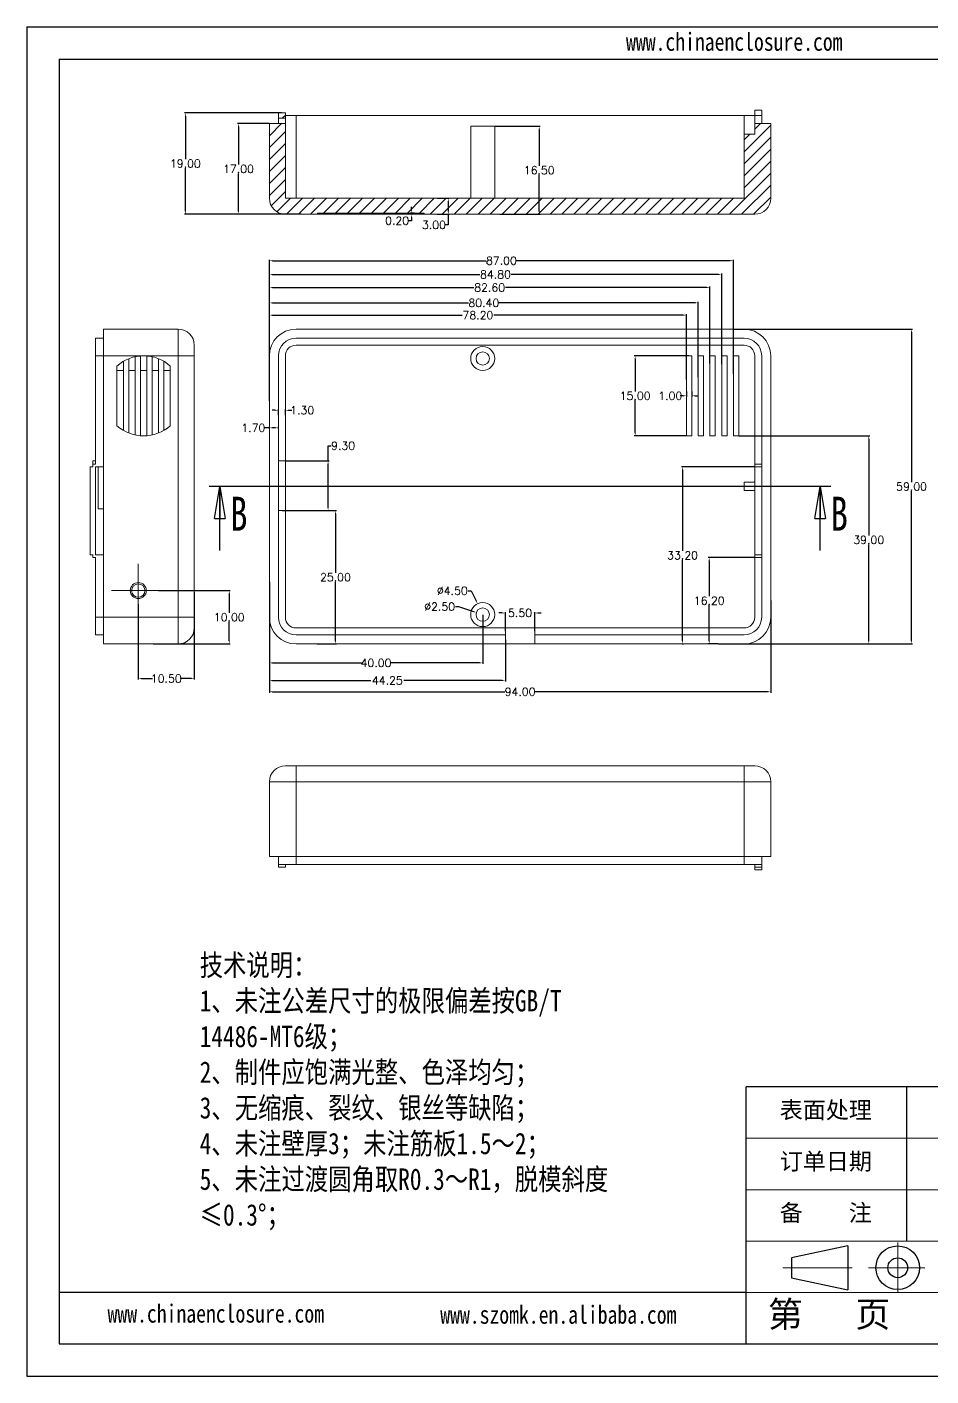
# Model space of a CAD drawing. Header units: inches. Extents: x 1582 to 2344, y 327 to 580.
# Drawn here: x 1986.7 to 2156.2, y 326.9 to 579.7 of the extents above; entities that cross this region are included whole.
import ezdxf

# ---------------------------------------------------------------- set-up
doc = ezdxf.new("R2010")
doc.units = ezdxf.units.IN
doc.header["$LTSCALE"] = 15
doc.linetypes.add('CENTER2', pattern=[28.575, 19.05, -3.175, 3.175, -3.175])
doc.linetypes.add('CENTERX2', pattern=[101.6, 63.5, -12.7, 12.7, -12.7])
doc.layers.add('文字', color=81, linetype='Continuous')
for name, color, linetype, lineweight in [('粗实线', 7, 'Continuous', 30), ('细实线', 3, 'Continuous', 9), ('细点划线', 2, 'CENTER2', 9)]:
    doc.layers.add(name, color=color, linetype=linetype, lineweight=lineweight)
doc.styles.add('SLDTEXTSTYLE0', font='TXT', dxfattribs={"width": 0.75})
doc.styles.get("Standard").update_dxf_attribs({"font": 'txt', "bigfont": 'gbcbig.shx'})
doc.styles.add('宋体', font='', dxfattribs={"width": 0.8, "height": 3.5})
doc.styles.get('宋体').set_extended_font_data('SimSun')
doc.dimstyles.new('2', dxfattribs={"dimtxt": 1.5, "dimasz": 0.6, "dimexe": 0.18, "dimexo": 0.0625, "dimgap": 0.09, "dimtad": 0, "dimtih": 1, "dimtoh": 1, "dimzin": 0, "dimdsep": 46, "dimtxsty": 'Standard', "dimcen": 0, "dimadec": 0, "dimazin": 2, "dimtfac": 1, "dimtofl": 0, "dimtmove": 0, "dimatfit": 3, "dimfxl": 1, "dimtolj": 1, "dimtzin": 0, "dimarcsym": 0})

# ---------------------------------------------------------------- blocks, each defined once
blk = doc.blocks.new('_CLOSED')
at = {"color": 0, "linetype": 'ByBlock', "lineweight": -2}
for p, q in [((-1, 0.166667), (0, 0)), ((-1, 0.166667), (-1, -0.166667)), ((0, 0), (-1, -0.166667)), ((0, 0), (-1, 0))]:
    blk.add_line(p, q, dxfattribs=at)
blk = doc.blocks.new('*D352')
at = {"color": 0, "lineweight": -2}
for p, q in [((2059.32, 544.83), (2058.59, 544.83)), ((2059.32, 544.63), (2058.59, 544.63)), ((2058.77, 545.43), (2058.77, 546.03)), ((2058.77, 544.03), (2058.77, 543.43)), ((2058.77, 543.43), (2058.17, 543.43))]:
    blk.add_line(p, q, dxfattribs=at)
at = {"color": 0}
for points in [[(2058.67, 545.43), (2058.87, 545.43), (2058.77, 544.83)], [(2058.67, 544.03), (2058.87, 544.03), (2058.77, 544.63)]]:
    blk.add_solid(points, dxfattribs=at)
at = {"layer": 'Defpoints', "color": 0}
for p in [(2058.77, 544.63), (2059.38, 544.83), (2059.38, 544.63)]:
    blk.add_point(p, dxfattribs=at)
at = {"color": 0, "insert": (2056.08, 543.43), "char_height": 1.5, "attachment_point": 5}
blk.add_mtext('\\A1;0.20', dxfattribs=at)
blk = doc.blocks.new('*D353')
at = {"color": 0, "lineweight": -2}
for p, q in [((2063.58, 547.63), (2065.85, 547.63)), ((2065.67, 547.03), (2065.67, 545.23)), ((2063.58, 544.63), (2065.85, 544.63)), ((2065.67, 544.63), (2065.67, 542.65)), ((2065.67, 542.65), (2065.07, 542.65))]:
    blk.add_line(p, q, dxfattribs=at)
at = {"color": 0}
for points in [[(2065.57, 547.03), (2065.77, 547.03), (2065.67, 547.63)], [(2065.57, 545.23), (2065.77, 545.23), (2065.67, 544.63)]]:
    blk.add_solid(points, dxfattribs=at)
at = {"layer": 'Defpoints', "color": 0}
for p in [(2063.52, 547.63), (2063.52, 544.63), (2065.67, 544.63)]:
    blk.add_point(p, dxfattribs=at)
at = {"color": 0, "insert": (2062.98, 542.65), "char_height": 1.5, "attachment_point": 5}
blk.add_mtext('\\A1;3.00', dxfattribs=at)
blk = doc.blocks.new('*D354')
at = {"color": 0, "lineweight": -2}
for p, q in [((2032.07, 561.63), (2026.16, 561.63)), ((2026.34, 561.03), (2026.34, 553.97)), ((2026.34, 545.23), (2026.34, 552.29)), ((2036.61, 544.63), (2026.16, 544.63))]:
    blk.add_line(p, q, dxfattribs=at)
at = {"color": 0}
for points in [[(2026.24, 561.03), (2026.44, 561.03), (2026.34, 561.63)], [(2026.24, 545.23), (2026.44, 545.23), (2026.34, 544.63)]]:
    blk.add_solid(points, dxfattribs=at)
at = {"layer": 'Defpoints', "color": 0}
for p in [(2026.34, 561.63), (2032.13, 561.63), (2036.67, 544.63)]:
    blk.add_point(p, dxfattribs=at)
at = {"color": 0, "insert": (2026.34, 553.13), "char_height": 1.5, "attachment_point": 5}
blk.add_mtext('\\A1;17.00', dxfattribs=at)
blk = doc.blocks.new('*D355')
at = {"color": 0, "lineweight": -2}
for p, q in [((2034.42, 563.63), (2016.2, 563.63)), ((2016.38, 563.03), (2016.38, 554.97)), ((2016.38, 545.23), (2016.38, 553.29)), ((2038.07, 544.63), (2016.2, 544.63))]:
    blk.add_line(p, q, dxfattribs=at)
at = {"color": 0}
for points in [[(2016.28, 563.03), (2016.48, 563.03), (2016.38, 563.63)], [(2016.28, 545.23), (2016.48, 545.23), (2016.38, 544.63)]]:
    blk.add_solid(points, dxfattribs=at)
at = {"layer": 'Defpoints', "color": 0}
for p in [(2016.38, 563.63), (2034.48, 563.63), (2038.13, 544.63)]:
    blk.add_point(p, dxfattribs=at)
at = {"color": 0, "insert": (2016.38, 554.13), "char_height": 1.5, "attachment_point": 5}
blk.add_mtext('\\A1;19.00', dxfattribs=at)
blk = doc.blocks.new('*D356')
at = {"color": 0, "lineweight": -2}
for p, q in [((2074.44, 561.13), (2082.9, 561.13)), ((2082.72, 560.53), (2082.72, 553.72)), ((2082.72, 545.23), (2082.72, 552.04)), ((2075.31, 544.63), (2082.9, 544.63))]:
    blk.add_line(p, q, dxfattribs=at)
at = {"color": 0}
for points in [[(2082.62, 560.53), (2082.82, 560.53), (2082.72, 561.13)], [(2082.62, 545.23), (2082.82, 545.23), (2082.72, 544.63)]]:
    blk.add_solid(points, dxfattribs=at)
at = {"layer": 'Defpoints', "color": 0}
for p in [(2074.38, 561.13), (2075.24, 544.63), (2082.72, 544.63)]:
    blk.add_point(p, dxfattribs=at)
at = {"color": 0, "insert": (2082.72, 552.88), "char_height": 1.5, "attachment_point": 5}
blk.add_mtext('\\A1;16.50', dxfattribs=at)
blk = doc.blocks.new('*D357')
at = {"color": 0, "lineweight": -2}
for p, q in [((2032.13, 472.22), (2032.13, 454.96)), ((2126.13, 472.22), (2126.13, 454.96)), ((2032.73, 455.14), (2076.29, 455.14)), ((2125.53, 455.14), (2081.97, 455.14))]:
    blk.add_line(p, q, dxfattribs=at)
at = {"color": 0}
for points in [[(2032.73, 455.24), (2032.73, 455.04), (2032.13, 455.14)], [(2125.53, 455.24), (2125.53, 455.04), (2126.13, 455.14)]]:
    blk.add_solid(points, dxfattribs=at)
at = {"layer": 'Defpoints', "color": 0}
for p in [(2032.13, 472.28), (2126.13, 472.28), (2126.13, 455.14)]:
    blk.add_point(p, dxfattribs=at)
at = {"color": 0, "insert": (2079.13, 455.14), "char_height": 1.5, "attachment_point": 5}
blk.add_mtext('\\A1;94.00', dxfattribs=at)
blk = doc.blocks.new('*D358')
at = {"color": 0, "lineweight": -2}
for p, q in [((2032.13, 475.69), (2032.13, 460.38)), ((2072.13, 469.54), (2072.13, 460.38)), ((2032.73, 460.56), (2049.41, 460.56)), ((2071.53, 460.56), (2054.84, 460.56))]:
    blk.add_line(p, q, dxfattribs=at)
at = {"color": 0}
for points in [[(2032.73, 460.66), (2032.73, 460.46), (2032.13, 460.56)], [(2071.53, 460.66), (2071.53, 460.46), (2072.13, 460.56)]]:
    blk.add_solid(points, dxfattribs=at)
at = {"layer": 'Defpoints', "color": 0}
for p in [(2032.13, 475.75), (2072.13, 469.61), (2072.13, 460.56)]:
    blk.add_point(p, dxfattribs=at)
at = {"color": 0, "insert": (2052.13, 460.56), "char_height": 1.5, "attachment_point": 5}
blk.add_mtext('\\A1;40.00', dxfattribs=at)
blk = doc.blocks.new('*D359')
at = {"color": 0, "lineweight": -2}
for p, q in [((2032.13, 469.97), (2032.13, 457.09)), ((2076.38, 464.89), (2076.38, 457.09)), ((2032.73, 457.27), (2051.16, 457.27)), ((2075.78, 457.27), (2057.34, 457.27))]:
    blk.add_line(p, q, dxfattribs=at)
at = {"color": 0}
for points in [[(2032.73, 457.37), (2032.73, 457.17), (2032.13, 457.27)], [(2075.78, 457.37), (2075.78, 457.17), (2076.38, 457.27)]]:
    blk.add_solid(points, dxfattribs=at)
at = {"layer": 'Defpoints', "color": 0}
for p in [(2032.13, 470.03), (2076.38, 464.96), (2032.13, 457.27)]:
    blk.add_point(p, dxfattribs=at)
at = {"color": 0, "insert": (2054.25, 457.27), "char_height": 1.5, "attachment_point": 5}
blk.add_mtext('\\A1;44.25', dxfattribs=at)
blk = doc.blocks.new('*D360')
at = {"color": 0, "lineweight": -2}
for p, q in [((2075.78, 469.91), (2075.18, 469.91)), ((2076.38, 466.52), (2076.38, 470.09)), ((2081.88, 466.52), (2081.88, 470.09)), ((2082.48, 469.91), (2083.08, 469.91))]:
    blk.add_line(p, q, dxfattribs=at)
at = {"color": 0}
for points in [[(2075.78, 470.01), (2075.78, 469.81), (2076.38, 469.91)], [(2082.48, 470.01), (2082.48, 469.81), (2081.88, 469.91)]]:
    blk.add_solid(points, dxfattribs=at)
at = {"layer": 'Defpoints', "color": 0}
for p in [(2081.88, 469.91), (2076.38, 466.46), (2081.88, 466.46)]:
    blk.add_point(p, dxfattribs=at)
at = {"color": 0, "insert": (2079.13, 469.91), "char_height": 1.5, "attachment_point": 5}
blk.add_mtext('\\A1;5.50', dxfattribs=at)
blk = doc.blocks.new('*D361')
at = {"color": 0, "lineweight": -2}
for p, q in [((2032.13, 512.21), (2032.13, 525.91)), ((2110.33, 513.66), (2110.33, 525.91)), ((2032.73, 525.73), (2068.26, 525.73)), ((2109.73, 525.73), (2074.19, 525.73))]:
    blk.add_line(p, q, dxfattribs=at)
at = {"color": 0}
for points in [[(2032.73, 525.83), (2032.73, 525.63), (2032.13, 525.73)], [(2109.73, 525.83), (2109.73, 525.63), (2110.33, 525.73)]]:
    blk.add_solid(points, dxfattribs=at)
at = {"layer": 'Defpoints', "color": 0}
for p in [(2110.33, 525.73), (2110.33, 513.6), (2032.13, 512.15)]:
    blk.add_point(p, dxfattribs=at)
at = {"color": 0, "insert": (2071.23, 525.73), "char_height": 1.5, "attachment_point": 5}
blk.add_mtext('\\A1;78.20', dxfattribs=at)
blk = doc.blocks.new('*D362')
at = {"color": 0, "lineweight": -2}
for p, q in [((2032.13, 511.88), (2032.13, 528.21)), ((2032.73, 528.03), (2069.49, 528.03)), ((2111.93, 528.03), (2075.17, 528.03)), ((2112.53, 514.11), (2112.53, 528.21))]:
    blk.add_line(p, q, dxfattribs=at)
at = {"color": 0}
for points in [[(2032.73, 528.13), (2032.73, 527.93), (2032.13, 528.03)], [(2111.93, 528.13), (2111.93, 527.93), (2112.53, 528.03)]]:
    blk.add_solid(points, dxfattribs=at)
at = {"layer": 'Defpoints', "color": 0}
for p in [(2112.53, 528.03), (2112.53, 514.04), (2032.13, 511.82)]:
    blk.add_point(p, dxfattribs=at)
at = {"color": 0, "insert": (2072.33, 528.03), "char_height": 1.5, "attachment_point": 5}
blk.add_mtext('\\A1;80.40', dxfattribs=at)
blk = doc.blocks.new('*D363')
at = {"color": 0, "lineweight": -2}
for p, q in [((2032.13, 514.02), (2032.13, 531.07)), ((2114.73, 516.68), (2114.73, 531.07)), ((2032.73, 530.89), (2070.46, 530.89)), ((2114.13, 530.89), (2076.39, 530.89))]:
    blk.add_line(p, q, dxfattribs=at)
at = {"color": 0}
for points in [[(2032.73, 530.99), (2032.73, 530.79), (2032.13, 530.89)], [(2114.13, 530.99), (2114.13, 530.79), (2114.73, 530.89)]]:
    blk.add_solid(points, dxfattribs=at)
at = {"layer": 'Defpoints', "color": 0}
for p in [(2032.13, 530.89), (2114.73, 516.62), (2032.13, 513.96)]:
    blk.add_point(p, dxfattribs=at)
at = {"color": 0, "insert": (2073.43, 530.89), "char_height": 1.5, "attachment_point": 5}
blk.add_mtext('\\A1;82.60', dxfattribs=at)
blk = doc.blocks.new('*D364')
at = {"color": 0, "lineweight": -2}
for p, q in [((2032.13, 509.69), (2032.13, 533.54)), ((2116.93, 516.52), (2116.93, 533.54)), ((2032.73, 533.36), (2071.56, 533.36)), ((2116.33, 533.36), (2077.49, 533.36))]:
    blk.add_line(p, q, dxfattribs=at)
at = {"color": 0}
for points in [[(2032.73, 533.46), (2032.73, 533.26), (2032.13, 533.36)], [(2116.33, 533.46), (2116.33, 533.26), (2116.93, 533.36)]]:
    blk.add_solid(points, dxfattribs=at)
at = {"layer": 'Defpoints', "color": 0}
for p in [(2032.13, 533.36), (2116.93, 516.46), (2032.13, 509.63)]:
    blk.add_point(p, dxfattribs=at)
at = {"color": 0, "insert": (2074.53, 533.36), "char_height": 1.5, "attachment_point": 5}
blk.add_mtext('\\A1;84.80', dxfattribs=at)
blk = doc.blocks.new('*D365')
at = {"color": 0, "lineweight": -2}
for p, q in [((2032.13, 509.75), (2032.13, 536.12)), ((2119.13, 514.75), (2119.13, 536.12)), ((2032.73, 535.94), (2072.79, 535.94)), ((2118.53, 535.94), (2078.47, 535.94))]:
    blk.add_line(p, q, dxfattribs=at)
at = {"color": 0}
for points in [[(2032.73, 536.04), (2032.73, 535.84), (2032.13, 535.94)], [(2118.53, 536.04), (2118.53, 535.84), (2119.13, 535.94)]]:
    blk.add_solid(points, dxfattribs=at)
at = {"layer": 'Defpoints', "color": 0}
for p in [(2032.13, 535.94), (2119.13, 514.69), (2032.13, 509.69)]:
    blk.add_point(p, dxfattribs=at)
at = {"color": 0, "insert": (2075.63, 535.94), "char_height": 1.5, "attachment_point": 5}
blk.add_mtext('\\A1;87.00', dxfattribs=at)
blk = doc.blocks.new('*D366')
at = {"color": 0, "lineweight": -2}
for p, q in [((2120.19, 503.11), (2144.68, 503.11)), ((2144.5, 502.51), (2144.5, 484.45)), ((2144.5, 464.71), (2144.5, 482.77)), ((2116.33, 464.11), (2144.68, 464.11))]:
    blk.add_line(p, q, dxfattribs=at)
at = {"color": 0}
for points in [[(2144.4, 502.51), (2144.6, 502.51), (2144.5, 503.11)], [(2144.4, 464.71), (2144.6, 464.71), (2144.5, 464.11)]]:
    blk.add_solid(points, dxfattribs=at)
at = {"layer": 'Defpoints', "color": 0}
for p in [(2120.13, 503.11), (2144.5, 503.11), (2116.26, 464.11)]:
    blk.add_point(p, dxfattribs=at)
at = {"color": 0, "insert": (2144.5, 483.61), "char_height": 1.5, "attachment_point": 5}
blk.add_mtext('\\A1;39.00', dxfattribs=at)
blk = doc.blocks.new('*D367')
at = {"color": 0, "lineweight": -2}
for p, q in [((2119.19, 523.11), (2152.71, 523.11)), ((2152.53, 522.51), (2152.53, 494.45)), ((2152.53, 464.71), (2152.53, 492.77)), ((2116.33, 464.11), (2152.71, 464.11))]:
    blk.add_line(p, q, dxfattribs=at)
at = {"color": 0}
for points in [[(2152.43, 522.51), (2152.63, 522.51), (2152.53, 523.11)], [(2152.43, 464.71), (2152.63, 464.71), (2152.53, 464.11)]]:
    blk.add_solid(points, dxfattribs=at)
at = {"layer": 'Defpoints', "color": 0}
for p in [(2119.13, 523.11), (2152.53, 523.11), (2116.26, 464.11)]:
    blk.add_point(p, dxfattribs=at)
at = {"color": 0, "insert": (2152.53, 493.61), "char_height": 1.5, "attachment_point": 5}
blk.add_mtext('\\A1;59.00', dxfattribs=at)
blk = doc.blocks.new('*D368')
at = {"color": 0, "lineweight": -2}
for p, q in [((2123.07, 480.31), (2114.41, 480.31)), ((2114.59, 479.71), (2114.59, 473.05)), ((2114.59, 464.71), (2114.59, 471.37)), ((2116.26, 464.11), (2114.41, 464.11))]:
    blk.add_line(p, q, dxfattribs=at)
at = {"color": 0}
for points in [[(2114.49, 479.71), (2114.69, 479.71), (2114.59, 480.31)], [(2114.49, 464.71), (2114.69, 464.71), (2114.59, 464.11)]]:
    blk.add_solid(points, dxfattribs=at)
at = {"layer": 'Defpoints', "color": 0}
for p in [(2123.13, 480.31), (2114.59, 464.11), (2116.33, 464.11)]:
    blk.add_point(p, dxfattribs=at)
at = {"color": 0, "insert": (2114.59, 472.21), "char_height": 1.5, "attachment_point": 5}
blk.add_mtext('\\A1;16.20', dxfattribs=at)
blk = doc.blocks.new('*D369')
at = {"color": 0, "lineweight": -2}
for p, q in [((2123.07, 497.31), (2109.42, 497.31)), ((2109.6, 496.71), (2109.6, 481.55)), ((2109.6, 464.71), (2109.6, 479.87)), ((2109.49, 464.11), (2109.78, 464.11))]:
    blk.add_line(p, q, dxfattribs=at)
at = {"color": 0}
for points in [[(2109.5, 496.71), (2109.7, 496.71), (2109.6, 497.31)], [(2109.5, 464.71), (2109.7, 464.71), (2109.6, 464.11)]]:
    blk.add_solid(points, dxfattribs=at)
at = {"layer": 'Defpoints', "color": 0}
for p in [(2109.6, 497.31), (2123.13, 497.31), (2109.43, 464.11)]:
    blk.add_point(p, dxfattribs=at)
at = {"color": 0, "insert": (2109.6, 480.71), "char_height": 1.5, "attachment_point": 5}
blk.add_mtext('\\A1;33.20', dxfattribs=at)
blk = doc.blocks.new('*D370')
at = {"color": 0, "lineweight": -2}
for p, q in [((2035.19, 489.11), (2044.7, 489.11)), ((2044.52, 488.51), (2044.52, 477.45)), ((2044.52, 464.71), (2044.52, 475.77)), ((2041, 464.11), (2044.7, 464.11))]:
    blk.add_line(p, q, dxfattribs=at)
at = {"color": 0}
for points in [[(2044.42, 488.51), (2044.62, 488.51), (2044.52, 489.11)], [(2044.42, 464.71), (2044.62, 464.71), (2044.52, 464.11)]]:
    blk.add_solid(points, dxfattribs=at)
at = {"layer": 'Defpoints', "color": 0}
for p in [(2035.13, 489.11), (2044.52, 489.11), (2040.94, 464.11)]:
    blk.add_point(p, dxfattribs=at)
at = {"color": 0, "insert": (2044.52, 476.61), "char_height": 1.5, "attachment_point": 5}
blk.add_mtext('\\A1;25.00', dxfattribs=at)
blk = doc.blocks.new('*D371')
at = {"color": 0, "lineweight": -2}
for p, q in [((2043.14, 498.41), (2043.14, 501.26)), ((2043.14, 501.26), (2043.74, 501.26)), ((2035.19, 498.41), (2043.32, 498.41)), ((2043.14, 489.71), (2043.14, 497.81)), ((2034.54, 489.11), (2043.32, 489.11))]:
    blk.add_line(p, q, dxfattribs=at)
at = {"color": 0}
for points in [[(2043.04, 497.81), (2043.24, 497.81), (2043.14, 498.41)], [(2043.04, 489.71), (2043.24, 489.71), (2043.14, 489.11)]]:
    blk.add_solid(points, dxfattribs=at)
at = {"layer": 'Defpoints', "color": 0}
for p in [(2035.13, 498.41), (2043.14, 498.41), (2034.48, 489.11)]:
    blk.add_point(p, dxfattribs=at)
at = {"color": 0, "insert": (2045.96, 501.26), "char_height": 1.5, "attachment_point": 5}
blk.add_mtext('\\A1;9.30', dxfattribs=at)
blk = doc.blocks.new('*D372')
at = {"color": 0, "lineweight": -2}
for p, q in [((2069.39, 474.08), (2069.99, 474.08)), ((2069.99, 474.08), (2070.9, 472.18))]:
    blk.add_line(p, q, dxfattribs=at)
at = {"color": 0}
blk.add_solid([(2070.99, 472.22), (2070.81, 472.14), (2071.16, 471.64)], dxfattribs=at)
at = {"layer": 'Defpoints', "color": 0}
for p in [(2071.16, 471.64), (2073.1, 467.57)]:
    blk.add_point(p, dxfattribs=at)
at = {"color": 0, "insert": (2066.43, 474.08), "char_height": 1.5, "attachment_point": 5}
blk.add_mtext('\\A1;∅4.50', dxfattribs=at)
blk = doc.blocks.new('*D373')
at = {"color": 0, "lineweight": -2}
for p, q in [((2067.01, 471.1), (2067.61, 471.1)), ((2067.61, 471.1), (2070.37, 470.19))]:
    blk.add_line(p, q, dxfattribs=at)
at = {"color": 0}
blk.add_solid([(2070.4, 470.28), (2070.34, 470.09), (2070.94, 470)], dxfattribs=at)
at = {"layer": 'Defpoints', "color": 0}
for p in [(2070.94, 470), (2073.31, 469.21)]:
    blk.add_point(p, dxfattribs=at)
at = {"color": 0, "insert": (2064.05, 471.1), "char_height": 1.5, "attachment_point": 5}
blk.add_mtext('\\A1;∅2.50', dxfattribs=at)
blk = doc.blocks.new('*D374')
at = {"color": 0, "lineweight": -2}
for p, q in [((2033.23, 507.9), (2032.63, 507.9)), ((2033.83, 506.96), (2033.83, 508.08)), ((2035.13, 506.96), (2035.13, 508.08)), ((2035.73, 507.9), (2036.33, 507.9))]:
    blk.add_line(p, q, dxfattribs=at)
at = {"color": 0}
for points in [[(2033.23, 508), (2033.23, 507.8), (2033.83, 507.9)], [(2035.73, 508), (2035.73, 507.8), (2035.13, 507.9)]]:
    blk.add_solid(points, dxfattribs=at)
at = {"layer": 'Defpoints', "color": 0}
for p in [(2033.83, 506.9), (2035.13, 507.9), (2035.13, 506.9)]:
    blk.add_point(p, dxfattribs=at)
at = {"color": 0, "insert": (2038.29, 507.9), "char_height": 1.5, "attachment_point": 5}
blk.add_mtext('\\A1;1.30', dxfattribs=at)
blk = doc.blocks.new('*D375')
at = {"color": 0, "lineweight": -2}
for p, q in [((2032.13, 504.61), (2031.1, 504.61)), ((2032.13, 504.47), (2032.13, 504.79)), ((2033.23, 504.61), (2032.73, 504.61)), ((2033.83, 504.47), (2033.83, 504.79))]:
    blk.add_line(p, q, dxfattribs=at)
at = {"color": 0}
for points in [[(2032.73, 504.71), (2032.73, 504.51), (2032.13, 504.61)], [(2033.23, 504.71), (2033.23, 504.51), (2033.83, 504.61)]]:
    blk.add_solid(points, dxfattribs=at)
at = {"layer": 'Defpoints', "color": 0}
for p in [(2032.13, 504.41), (2033.83, 504.61), (2033.83, 504.41)]:
    blk.add_point(p, dxfattribs=at)
at = {"color": 0, "insert": (2029.13, 504.61), "char_height": 1.5, "attachment_point": 5}
blk.add_mtext('\\A1;1.70', dxfattribs=at)
blk = doc.blocks.new('*D376')
at = {"color": 0, "lineweight": -2}
for p, q in [((2110.33, 511.45), (2110.33, 510.43)), ((2111.33, 511.45), (2111.33, 510.43)), ((2109.73, 510.61), (2109.13, 510.61)), ((2111.93, 510.61), (2112.53, 510.61))]:
    blk.add_line(p, q, dxfattribs=at)
at = {"color": 0}
for points in [[(2109.73, 510.71), (2109.73, 510.51), (2110.33, 510.61)], [(2111.93, 510.71), (2111.93, 510.51), (2111.33, 510.61)]]:
    blk.add_solid(points, dxfattribs=at)
at = {"layer": 'Defpoints', "color": 0}
for p in [(2110.33, 511.51), (2111.33, 511.51), (2110.33, 510.61)]:
    blk.add_point(p, dxfattribs=at)
at = {"color": 0, "insert": (2107.29, 510.61), "char_height": 1.5, "attachment_point": 5}
blk.add_mtext('\\A1;1.00', dxfattribs=at)
blk = doc.blocks.new('*D377')
at = {"color": 0, "lineweight": -2}
for p, q in [((2110.77, 518.11), (2100.53, 518.11)), ((2100.71, 517.51), (2100.71, 511.45)), ((2100.71, 503.71), (2100.71, 509.77)), ((2110.27, 503.11), (2100.53, 503.11))]:
    blk.add_line(p, q, dxfattribs=at)
at = {"color": 0}
for points in [[(2100.61, 517.51), (2100.81, 517.51), (2100.71, 518.11)], [(2100.61, 503.71), (2100.81, 503.71), (2100.71, 503.11)]]:
    blk.add_solid(points, dxfattribs=at)
at = {"layer": 'Defpoints', "color": 0}
for p in [(2100.71, 518.11), (2110.83, 518.11), (2110.33, 503.11)]:
    blk.add_point(p, dxfattribs=at)
at = {"color": 0, "insert": (2100.71, 510.61), "char_height": 1.5, "attachment_point": 5}
blk.add_mtext('\\A1;15.00', dxfattribs=at)
blk = doc.blocks.new('SW_CENTERMARKSYMBOL_2')
at = {"color": 0, "linetype": 'Continuous', "lineweight": 0}
for p, q in [((0, 2.5), (0, 5)), ((-2.5, 0), (-5, 0)), ((0, 0), (-2.5, 0)), ((0, 0), (0, 2.5)), ((0, 0), (0, -2.5)), ((0, 0), (2.5, 0)), ((2.5, 0), (5, 0)), ((0, -2.5), (0, -5))]:
    blk.add_line(p, q, dxfattribs=at)
blk = doc.blocks.new('*D395')
at = {"color": 0, "lineweight": -2}
for p, q in [((2018.06, 473.8), (2018.06, 457.44)), ((2007.56, 471.54), (2007.56, 457.44)), ((2008.16, 457.62), (2010.22, 457.62)), ((2017.46, 457.62), (2015.4, 457.62))]:
    blk.add_line(p, q, dxfattribs=at)
at = {"color": 0}
for points in [[(2008.16, 457.72), (2008.16, 457.52), (2007.56, 457.62)], [(2017.46, 457.72), (2017.46, 457.52), (2018.06, 457.62)]]:
    blk.add_solid(points, dxfattribs=at)
at = {"layer": 'Defpoints', "color": 0}
for p in [(2018.06, 473.86), (2007.56, 471.61), (2007.56, 457.62)]:
    blk.add_point(p, dxfattribs=at)
at = {"color": 0, "insert": (2012.81, 457.62), "char_height": 1.5, "attachment_point": 5}
blk.add_mtext('\\A1;10.50', dxfattribs=at)
blk = doc.blocks.new('*D396')
at = {"color": 0, "lineweight": -2}
for p, q in [((2011.37, 474.11), (2024.79, 474.11)), ((2024.61, 473.51), (2024.61, 469.95)), ((2024.61, 464.71), (2024.61, 468.27)), ((2010.33, 464.11), (2024.79, 464.11))]:
    blk.add_line(p, q, dxfattribs=at)
at = {"color": 0}
for points in [[(2024.51, 473.51), (2024.71, 473.51), (2024.61, 474.11)], [(2024.51, 464.71), (2024.71, 464.71), (2024.61, 464.11)]]:
    blk.add_solid(points, dxfattribs=at)
at = {"layer": 'Defpoints', "color": 0}
for p in [(2011.31, 474.11), (2024.61, 474.11), (2010.26, 464.11)]:
    blk.add_point(p, dxfattribs=at)
at = {"color": 0, "insert": (2024.61, 469.11), "char_height": 1.5, "attachment_point": 5}
blk.add_mtext('\\A1;10.00', dxfattribs=at)

msp = doc.modelspace()

# ---------------------------------------------------------------- hatches: boundary and pattern name
at = {"linetype": 'Continuous', "lineweight": 0}
h = msp.add_hatch(dxfattribs=at)
h.set_pattern_fill('ANSI31', color=4, scale=0.5, style=0)
edge = h.paths.add_edge_path(flags=0)
edge.add_line((2123.128, 559.629), (2121.128, 559.629))
edge.add_line((2121.128, 559.629), (2121.128, 547.629))
edge.add_line((2121.128, 547.629), (2035.128, 547.629))
edge.add_line((2035.128, 547.629), (2035.128, 561.629))
edge.add_line((2035.128, 561.629), (2032.128, 561.629))
edge.add_line((2032.128, 561.629), (2032.128, 547.629))
edge.add_arc((2035.128, 547.629), 3, 180, 270)
edge.add_line((2035.128, 544.629), (2041.128, 544.629))
edge.add_line((2041.128, 544.629), (2041.128, 544.829))
edge.add_line((2041.128, 544.829), (2061.128, 544.829))
edge.add_line((2061.128, 544.829), (2061.128, 544.629))
edge.add_line((2061.128, 544.629), (2123.128, 544.629))
edge.add_arc((2123.128, 547.629), 3, 270, 360)
edge.add_line((2126.128, 547.629), (2126.128, 561.629))
edge.add_line((2126.128, 561.629), (2123.128, 561.629))
edge.add_line((2123.128, 561.629), (2123.128, 559.629))
h = msp.add_hatch(dxfattribs=at)
h.set_pattern_fill('ANSI31', style=0)
h.set_pattern_definition([(45, (2603.6766, 395.3747), (-2.245064, 2.245064), [])])
h.paths.add_polyline_path([(2033.828, 563.629), (2033.828, 562.629), (2035.128, 562.629), (2035.128, 563.629)], flags=0)

# ---------------------------------------------------------------- linework, layer by layer
for p, q in [((1986.688, 579.737), (2344.261, 579.737)), ((1986.688, 579.737), (1986.688, 326.907)), ((1992.708, 573.717), (2338.241, 573.717)), ((1992.708, 573.717), (1992.708, 332.927)), ((2193.768, 381.085), (2121.531, 381.085)), ((2121.531, 332.927), (2121.531, 381.085)), ((2151.629, 352.19), (2151.629, 381.085)), ((2121.531, 342.559), (1992.708, 342.559)), ((1992.708, 332.927), (2338.241, 332.927)), ((1986.688, 326.907), (2344.261, 326.907))]:
    msp.add_line(p, q)
at = {"color": 7, "linetype": 'Continuous', "lineweight": 15}
for p, q in [((2123.128, 564.129), (2124.428, 564.129)), ((2123.128, 563.129), (2123.128, 564.129)), ((2124.428, 564.129), (2124.428, 563.129)), ((2032.128, 561.629), (2032.128, 547.629)), ((2032.128, 561.629), (2035.128, 561.629)), ((2033.828, 563.629), (2035.128, 563.629)), ((2033.828, 562.629), (2033.828, 563.629)), ((2033.828, 562.629), (2035.128, 562.629)), ((2033.828, 562.629), (2033.828, 561.629)), ((2035.128, 563.629), (2035.128, 562.629)), ((2037.128, 563.129), (2035.128, 563.129)), ((2035.128, 561.629), (2035.128, 562.629)), ((2035.128, 561.629), (2035.128, 547.629)), ((2037.128, 547.629), (2037.128, 563.129)), ((2121.128, 563.129), (2037.128, 563.129)), ((2123.128, 563.129), (2121.128, 563.129)), ((2123.128, 563.129), (2124.428, 563.129)), ((2123.128, 563.129), (2123.128, 561.629)), ((2123.128, 559.629), (2123.128, 561.629)), ((2123.128, 561.629), (2126.128, 561.629)), ((2124.428, 561.629), (2124.428, 563.129)), ((2126.128, 547.629), (2126.128, 561.629)), ((2069.878, 561.129), (2069.878, 547.629)), ((2069.878, 561.129), (2074.378, 561.129)), ((2074.378, 547.629), (2074.378, 561.129)), ((2121.128, 559.629), (2121.128, 547.629)), ((2123.128, 559.629), (2121.128, 559.629)), ((2121.128, 547.629), (2035.128, 547.629)), ((2041.128, 544.629), (2035.128, 544.629)), ((2041.128, 544.829), (2061.128, 544.829)), ((2041.128, 544.629), (2041.128, 544.829)), ((2042.128, 544.629), (2041.128, 544.629)), ((2042.128, 544.829), (2042.128, 544.629)), ((2042.128, 544.629), (2060.128, 544.629)), ((2060.128, 544.629), (2060.128, 544.829)), ((2061.128, 544.629), (2060.128, 544.629)), ((2061.128, 544.829), (2061.128, 544.629)), ((2123.128, 544.629), (2061.128, 544.629)), ((2001.062, 521.405), (1999.562, 521.405)), ((1999.562, 518.105), (1999.562, 521.405)), ((2001.062, 518.105), (2001.062, 523.105)), ((2001.062, 523.105), (2015.062, 523.105)), ((2015.062, 518.105), (2015.062, 523.105)), ((2121.128, 523.105), (2037.128, 523.105)), ((2121.128, 521.405), (2037.128, 521.405)), ((2018.062, 520.105), (2018.062, 518.105)), ((2121.128, 520.105), (2037.128, 520.105)), ((1999.562, 497.805), (1999.562, 518.105)), ((2001.062, 518.105), (1999.562, 518.105)), ((2001.062, 469.105), (2001.062, 518.105)), ((2008.562, 518.105), (2001.062, 518.105)), ((2003.562, 516.196), (2003.562, 505.015)), ((2004.762, 517.071), (2004.762, 504.139)), ((2005.762, 517.563), (2005.762, 503.648)), ((2006.962, 517.933), (2006.962, 503.278)), ((2007.962, 518.081), (2007.962, 503.129)), ((2015.062, 518.105), (2008.562, 518.105)), ((2009.162, 518.081), (2009.162, 503.129)), ((2010.162, 517.933), (2010.162, 503.278)), ((2011.362, 517.563), (2011.362, 503.648)), ((2012.362, 517.071), (2012.362, 504.139)), ((2013.562, 505.015), (2013.562, 516.196)), ((2015.062, 469.105), (2015.062, 518.105)), ((2015.062, 518.105), (2018.062, 518.105)), ((2018.062, 518.105), (2018.062, 469.105)), ((2032.128, 518.105), (2032.128, 469.105)), ((2033.828, 518.105), (2033.828, 498.405)), ((2035.128, 518.105), (2035.128, 498.405)), ((2111.328, 518.105), (2110.328, 518.105)), ((2110.328, 518.105), (2110.328, 503.105)), ((2111.328, 503.105), (2111.328, 518.105)), ((2112.528, 518.105), (2112.528, 503.105)), ((2113.528, 518.105), (2112.528, 518.105)), ((2113.528, 503.105), (2113.528, 518.105)), ((2115.728, 518.105), (2114.728, 518.105)), ((2114.728, 518.105), (2114.728, 503.105)), ((2115.728, 503.105), (2115.728, 518.105)), ((2117.928, 518.105), (2116.928, 518.105)), ((2116.928, 518.105), (2116.928, 503.105)), ((2117.928, 503.105), (2117.928, 518.105)), ((2120.128, 518.105), (2119.128, 518.105)), ((2119.128, 518.105), (2119.128, 503.105)), ((2120.128, 503.105), (2120.128, 518.105)), ((2123.128, 497.805), (2123.128, 518.105)), ((2124.428, 497.805), (2124.428, 518.105)), ((2126.128, 469.105), (2126.128, 518.105)), ((2003.562, 515.355), (2004.762, 515.355)), ((2005.762, 515.355), (2006.962, 515.355)), ((2007.962, 515.355), (2009.162, 515.355)), ((2010.162, 515.355), (2011.362, 515.355)), ((2012.362, 515.355), (2013.562, 515.355)), ((2110.328, 503.105), (2111.328, 503.105)), ((2112.528, 503.105), (2113.528, 503.105)), ((2114.728, 503.105), (2115.728, 503.105)), ((2116.928, 503.105), (2117.928, 503.105)), ((2119.128, 503.105), (2120.128, 503.105)), ((1999.062, 497.805), (1999.062, 498.405)), ((1999.062, 498.405), (1999.562, 498.405)), ((2033.828, 498.405), (2033.828, 489.105)), ((2035.128, 498.405), (2033.828, 498.405)), ((2035.128, 489.105), (2035.128, 498.405)), ((1998.562, 480.805), (1998.562, 497.305)), ((1998.562, 497.305), (1999.062, 497.305)), ((1999.062, 497.305), (1999.062, 497.805)), ((1999.062, 497.805), (1999.562, 497.805)), ((1999.562, 480.805), (1999.562, 497.305)), ((2001.062, 497.305), (1999.562, 497.305)), ((2000.062, 489.405), (2000.062, 497.305)), ((2124.428, 497.805), (2123.128, 497.805)), ((2123.128, 497.805), (2123.128, 497.305)), ((2124.428, 497.305), (2123.128, 497.305)), ((2123.128, 497.305), (2123.128, 480.805)), ((2124.428, 497.305), (2124.428, 497.805)), ((2124.428, 480.805), (2124.428, 497.305)), ((2121.128, 494.435), (2121.128, 492.855)), ((2123.128, 494.435), (2121.128, 494.435)), ((2121.128, 492.855), (2123.128, 492.855)), ((2000.062, 489.405), (2001.062, 489.405)), ((2033.828, 489.105), (2035.128, 489.105)), ((2033.828, 489.105), (2033.828, 469.105)), ((2035.128, 489.105), (2035.128, 469.105)), ((1998.562, 480.805), (1999.062, 480.805)), ((1999.062, 480.305), (1999.062, 480.805)), ((1999.562, 480.805), (2001.062, 480.805)), ((2123.128, 480.805), (2124.428, 480.805)), ((2123.128, 480.805), (2123.128, 480.305)), ((2124.428, 480.305), (2124.428, 480.805)), ((1999.062, 480.305), (1999.562, 480.305)), ((1999.562, 469.105), (1999.562, 480.305)), ((2123.128, 480.305), (2124.428, 480.305)), ((2123.128, 469.105), (2123.128, 480.305)), ((2124.428, 469.105), (2124.428, 480.305)), ((2001.062, 469.105), (1999.562, 469.105)), ((1999.562, 465.805), (1999.562, 469.105)), ((2001.062, 464.105), (2001.062, 469.105)), ((2001.062, 469.105), (2015.062, 469.105)), ((2015.062, 464.105), (2015.062, 469.105)), ((2015.062, 469.105), (2018.062, 469.105)), ((2018.062, 469.105), (2018.062, 467.105)), ((2001.062, 465.805), (1999.562, 465.805)), ((2037.128, 467.105), (2076.378, 467.105)), ((2037.128, 465.805), (2076.378, 465.805)), ((2076.378, 465.805), (2076.378, 467.105)), ((2081.878, 467.105), (2076.378, 467.105)), ((2076.378, 465.805), (2076.378, 464.105)), ((2081.878, 465.805), (2081.878, 467.105)), ((2081.878, 467.105), (2121.128, 467.105)), ((2081.878, 465.805), (2121.128, 465.805)), ((2081.878, 464.105), (2081.878, 465.805)), ((2015.062, 464.105), (2001.062, 464.105)), ((2037.128, 464.105), (2076.378, 464.105)), ((2081.878, 464.105), (2076.378, 464.105)), ((2081.878, 464.105), (2121.128, 464.105)), ((2035.128, 441.256), (2037.128, 441.256)), ((2037.128, 438.256), (2037.128, 441.256)), ((2037.128, 441.256), (2121.128, 441.256)), ((2121.128, 438.256), (2121.128, 441.256)), ((2121.128, 441.256), (2123.128, 441.256)), ((2037.128, 438.256), (2032.128, 438.256)), ((2032.128, 424.256), (2032.128, 438.256)), ((2121.128, 438.256), (2037.128, 438.256)), ((2037.128, 438.256), (2037.128, 424.256)), ((2126.128, 438.256), (2121.128, 438.256)), ((2121.128, 424.256), (2121.128, 438.256)), ((2126.128, 438.256), (2126.128, 431.756)), ((2126.128, 431.756), (2126.128, 424.256)), ((2037.128, 424.256), (2032.128, 424.256)), ((2033.828, 424.256), (2033.828, 422.756)), ((2037.128, 422.756), (2033.828, 422.756)), ((2033.828, 422.256), (2033.828, 422.756)), ((2035.128, 422.256), (2033.828, 422.256)), ((2035.128, 422.256), (2035.128, 422.756)), ((2121.128, 424.256), (2037.128, 424.256)), ((2037.128, 424.256), (2037.128, 422.756)), ((2121.128, 422.756), (2037.128, 422.756)), ((2126.128, 424.256), (2121.128, 424.256)), ((2121.128, 424.256), (2121.128, 422.756)), ((2124.428, 422.756), (2121.128, 422.756)), ((2123.128, 422.256), (2123.128, 422.756)), ((2124.428, 422.256), (2123.128, 422.256)), ((2123.128, 421.756), (2123.128, 422.256)), ((2124.428, 424.256), (2124.428, 422.756)), ((2124.428, 422.256), (2124.428, 422.756)), ((2124.428, 421.756), (2124.428, 422.256)), ((2124.428, 421.756), (2123.128, 421.756))]:
    msp.add_line(p, q, dxfattribs=at)
at = {"color": 8, "linetype": 'Continuous', "lineweight": 15}
msp.add_line((2121.128, 563.129), (2121.128, 559.629), dxfattribs=at)
at = {"color": 1, "linetype": 'CENTERX2', "lineweight": 30}
msp.add_line((2137.408, 493.605), (2020.848, 493.605), dxfattribs=at)
at = {"color": 7, "linetype": 'Continuous', "lineweight": 30}
for p, q in [((2022.848, 481.605), (2022.848, 493.605)), ((2135.408, 481.605), (2135.408, 493.605))]:
    msp.add_line(p, q, dxfattribs=at)
at = {"color": 7, "linetype": 'Continuous', "lineweight": 15}
for centre, radius in [((2072.128, 517.605), 2.25), ((2072.128, 517.605), 1.25), ((2007.562, 474.105), 1.5), ((2007.562, 474.105), 1.25), ((2072.128, 469.605), 2.25), ((2072.128, 469.605), 1.25)]:
    msp.add_circle(centre, radius, dxfattribs=at)
for centre, radius, start, end in [((2035.128, 547.629), 3, 180, 270), ((2123.128, 547.629), 3, 270, 0), ((2015.062, 520.105), 3, 0, 90), ((2037.128, 518.105), 5, 90, 180), ((2037.128, 518.105), 3.3, 90, 180), ((2121.128, 518.105), 5, 0, 90), ((2121.128, 518.105), 3.3, 0, 90), ((2037.128, 518.105), 2, 90, 180), ((2121.128, 518.105), 2, 0, 90), ((2008.562, 510.605), 7.5, 90, 131.81031), ((2008.562, 510.605), 7.5, 48.18969, 90), ((2008.562, 510.605), 7.5, 228.18969, 311.81031), ((2037.128, 469.105), 5, 180, 270), ((2037.128, 469.105), 3.3, 180, 270), ((2037.128, 469.105), 2, 180, 270), ((2121.128, 469.105), 3.3, 270, 0), ((2121.128, 469.105), 2, 270, 0), ((2121.128, 469.105), 5, 270, 0), ((2015.062, 467.105), 3, 270, 0), ((2035.128, 438.256), 3, 90, 180), ((2123.128, 438.256), 3, 0, 90)]:
    msp.add_arc(centre, radius, start, end, dxfattribs=at)
at = {"layer": '粗实线', "color": 7}
for p, q in [((2140.566, 351.289), (2130.042, 349.059)), ((2130.042, 349.059), (2130.042, 345.337)), ((2140.566, 351.289), (2140.566, 343.041)), ((2130.042, 345.337), (2140.566, 343.041))]:
    msp.add_line(p, q, dxfattribs=at)
for radius in [4.092, 1.861]:
    msp.add_circle((2149.933, 347.198), radius, dxfattribs=at)
at = {"layer": '细实线', "color": 7}
for p, q in [((2193.768, 371.454), (2121.531, 371.454)), ((2193.768, 361.822), (2121.531, 361.822)), ((2338.241, 352.19), (2121.531, 352.19)), ((2193.768, 342.559), (2121.531, 342.559))]:
    msp.add_line(p, q, dxfattribs=at)
at = {"layer": '细点划线', "color": 7}
for p, q in [((2149.933, 351.908), (2149.933, 342.559)), ((2128.364, 347.198), (2141.372, 347.198)), ((2144.461, 347.198), (2155.035, 347.198))]:
    msp.add_line(p, q, dxfattribs=at)

# ---------------------------------------------------------------- block references
at = {"color": 7, "linetype": 'Continuous', "lineweight": 30, "xscale": 6, "yscale": 6, "rotation": 90}
for p in [(2022.848, 493.605), (2135.408, 493.605)]:
    msp.add_blockref('_CLOSED', p, dxfattribs=at)
at = {"color": 7, "linetype": 'Continuous', "lineweight": 0}
msp.add_blockref('SW_CENTERMARKSYMBOL_2', (2007.562, 474.105), dxfattribs=at)

# ---------------------------------------------------------------- texts
at = {"color": 7, "linetype": 'Continuous', "char_height": 6.35, "attachment_point": 1, "style": 'SLDTEXTSTYLE0'}
for insert in [(2024.795, 491.692), (2137.355, 491.692)]:
    msp.add_mtext('B', dxfattribs=dict(at, insert=insert))
at = {"char_height": 3.16751, "width": 1800.25596, "attachment_point": 1}
for s, insert in [('{\\fSimHei|b0|i0|c134|p49;表面处理}', (2127.812, 378.352)), ('{\\fSimHei|b0|i0|c134|p49;订单日期}', (2127.812, 368.72)), ('{\\fSimHei|b0|i0|c134|p49;备    注}', (2127.812, 359.089))]:
    msp.add_mtext(s, dxfattribs=dict(at, insert=insert))
at = {"layer": '文字', "color": 0, "attachment_point": 1, "style": '宋体'}
for s, insert, char_height, width in [('www.chinaenclosure.com', (2098.996, 578.665), 3.39032, 59.56466), ('{\\H1.111x;技术说明：\\P1、未注公差尺寸的极限偏差按GB/T 14486-MT6级；\\P2、制件应饱满光整、色泽均匀；\\P3、无缩痕、裂纹、银丝等缺陷；\\P4、未注壁厚3；未注筋板1.5～2；\\P5、未注过渡圆角取R0.3～R1，脱模斜度≤0.3%%D；}', (2019.069, 405.94), 3.61185, 81.35468), ('www.chinaenclosure.com', (2001.795, 340.309), 3.39032, 59.56466), ('www.szomk.en.alibaba.com', (2064.169, 340.098), 3.39032, 59.56466)]:
    msp.add_mtext(s, dxfattribs=dict(at, insert=insert, char_height=char_height, width=width))
at = {"layer": '细实线', "color": 7, "insert": (2125.583, 340.903), "char_height": 4.81579, "width": 36.11846, "attachment_point": 1}
msp.add_mtext('{\\fSimSun|b0|i0|c134|p54;第   页}', dxfattribs=at)

# ---------------------------------------------------------------- dimensions: what is measured, and where the dimension line sits
for base, p1, p2, picture, middle in [((2016.376, 563.629), (2038.128, 544.629), (2034.478, 563.629), '*D355', (2016.376, 554.129)), ((2026.344, 561.629), (2036.67, 544.629), (2032.128, 561.629), '*D354', (2026.344, 553.129)), ((2082.72, 544.629), (2074.378, 561.129), (2075.243, 544.629), '*D356', (2082.72, 552.879)), ((2058.768, 544.629), (2059.379, 544.829), (2059.379, 544.629), '*D352', (2056.078, 543.429)), ((2152.535, 523.105), (2116.263, 464.105), (2119.128, 523.105), '*D367', (2152.535, 493.605)), ((2100.709, 518.105), (2110.328, 503.105), (2110.828, 518.105), '*D377', (2100.709, 510.605)), ((2144.501, 503.105), (2116.263, 464.105), (2120.128, 503.105), '*D366', (2144.501, 483.605)), ((2109.599, 497.305), (2109.428, 464.105), (2123.128, 497.305), '*D369', (2109.599, 480.705)), ((2044.515, 489.105), (2040.938, 464.105), (2035.128, 489.105), '*D370', (2044.515, 476.605)), ((2114.591, 464.105), (2123.128, 480.305), (2116.325, 464.105), '*D368', (2114.591, 472.205)), ((2024.612, 474.105), (2010.263, 464.105), (2011.312, 474.105), '*D396', (2024.612, 469.105))]:
    dim = msp.add_linear_dim(base=base, p1=p1, p2=p2, angle=90, dimstyle='2')
    dim.commit()
    dim.dimension.update_dxf_attribs({"geometry": picture, "text_midpoint": middle})
for base, p1, p2, picture, middle in [((2065.667, 544.629), (2063.518, 547.629), (2063.518, 544.629), '*D353', (2062.977, 542.653)), ((2043.141, 498.405), (2034.478, 489.105), (2035.128, 498.405), '*D371', (2045.956, 501.263))]:
    dim = msp.add_linear_dim(base=base, p1=p1, p2=p2, angle=90, dimstyle='2')
    dim.commit()
    dim.dimension.update_dxf_attribs({"geometry": picture, "text_midpoint": middle, "dimtype": 160})
for base, p1, p2, picture, middle in [((2032.128, 535.943), (2119.128, 514.686), (2032.128, 509.688), '*D365', (2075.628, 535.943)), ((2032.128, 533.357), (2116.928, 516.457), (2032.128, 509.625), '*D364', (2074.528, 533.357)), ((2032.128, 530.89), (2114.728, 516.616), (2032.128, 513.961), '*D363', (2073.428, 530.89)), ((2110.328, 510.605), (2111.328, 511.509), (2110.328, 511.509), '*D376', (2107.288, 510.605)), ((2035.128, 507.903), (2033.828, 506.896), (2035.128, 506.896), '*D374', (2038.293, 507.903)), ((2072.128, 460.56), (2032.128, 475.752), (2072.128, 469.605), '*D358', (2052.128, 460.56)), ((2007.562, 457.617), (2018.062, 473.864), (2007.562, 471.605), '*D395', (2012.812, 457.617)), ((2126.128, 455.139), (2032.128, 472.278), (2126.128, 472.278), '*D357', (2079.128, 455.139)), ((2081.878, 469.913), (2076.378, 466.455), (2081.878, 466.455), '*D360', (2079.128, 469.913)), ((2032.128, 457.272), (2076.378, 464.955), (2032.128, 470.031), '*D359', (2054.253, 457.272))]:
    dim = msp.add_linear_dim(base=base, p1=p1, p2=p2, dimstyle='2')
    dim.commit()
    dim.dimension.update_dxf_attribs({"geometry": picture, "text_midpoint": middle})
for base, p1, p2, picture, middle in [((2112.528, 528.035), (2032.128, 511.819), (2112.528, 514.044), '*D362', (2072.328, 528.035)), ((2110.328, 525.734), (2032.128, 512.151), (2110.328, 513.599), '*D361', (2071.228, 525.734)), ((2033.828, 504.612), (2032.128, 504.41), (2033.828, 504.41), '*D375', (2029.134, 504.612))]:
    dim = msp.add_linear_dim(base=base, p1=p1, p2=p2, dimstyle='2')
    dim.commit()
    dim.dimension.update_dxf_attribs({"geometry": picture, "text_midpoint": middle, "dimtype": 160})
for p1, p2, picture, middle in [((2073.096, 467.574), (2071.16, 471.637), '*D372', (2066.429, 474.085)), ((2073.314, 469.211), (2070.942, 469.999), '*D373', (2064.05, 471.104))]:
    dim = msp.add_diameter_dim_2p(p1=p1, p2=p2, dimstyle='2')
    dim.commit()
    dim.dimension.update_dxf_attribs({"geometry": picture, "text_midpoint": middle, "dimtype": 163})

doc.saveas('drawing.dxf')
